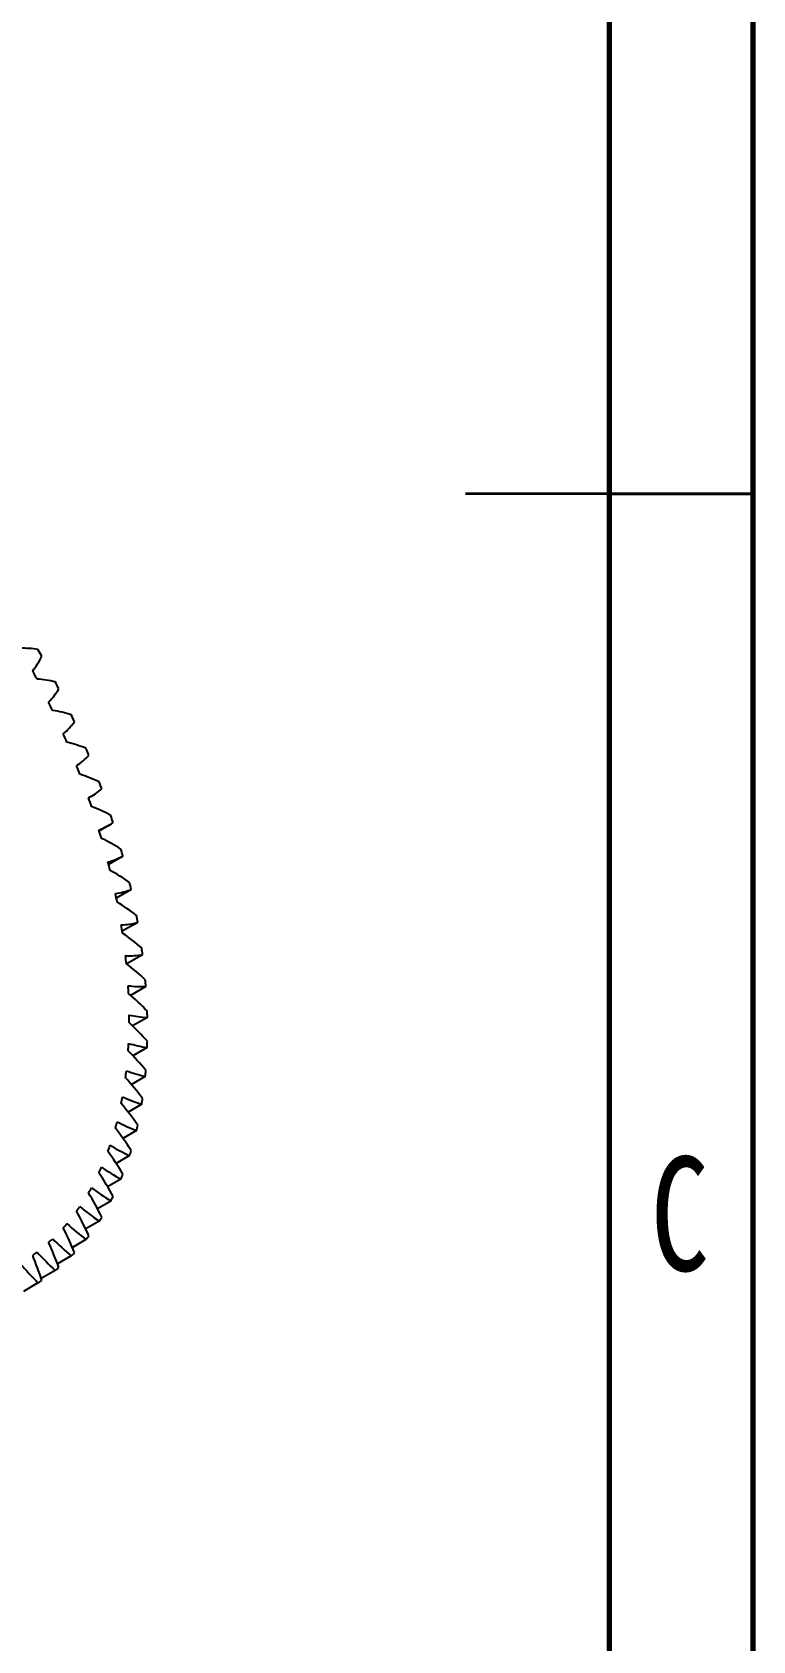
# Model space of a CAD drawing. Header units: millimetres. Extents: x 15 to 205, y 5 to 292.
# Drawn here: x 179.9 to 205, y 108.6 to 164.6 of the extents above; entities that cross this region are included whole.
import ezdxf

# ---------------------------------------------------------------- set-up
doc = ezdxf.new("R2010")
doc.units = ezdxf.units.MM
doc.styles.add('SLDTEXTSTYLE0', font='TXT', dxfattribs={"width": 0.75})

msp = doc.modelspace()

# ---------------------------------------------------------------- linework, layer by layer
at = {"color": 7, "linetype": 'Continuous', "lineweight": 70}
for p, q in [((205, 292), (205, 5)), ((200, 287), (200, 10))]:
    msp.add_line(p, q, dxfattribs=at)
at = {"color": 7, "linetype": 'Continuous', "lineweight": 35}
for p, q in [((205, 148.5), (195, 148.5)), ((200, 148.5), (205, 148.5))]:
    msp.add_line(p, q, dxfattribs=at)
at = {"color": 7, "linetype": 'Continuous', "lineweight": 25}
for p, q in [((181.889, 137.927), (181.984, 137.982)), ((182.261, 136.782), (182.613, 136.985)), ((183.085, 135.899), (182.587, 135.611)), ((183.371, 134.74), (182.855, 134.442)), ((183.599, 133.594), (183.062, 133.284)), ((183.77, 132.467), (183.217, 132.148)), ((183.882, 131.363), (183.352, 131.057)), ((183.935, 130.287), (183.423, 129.992)), ((183.929, 129.244), (183.432, 128.957)), ((183.863, 128.237), (183.378, 127.957)), ((183.738, 127.272), (183.262, 126.996)), ((183.555, 126.352), (183.085, 126.08)), ((183.314, 125.481), (182.848, 125.212)), ((183.017, 124.663), (182.552, 124.395)), ((182.664, 123.902), (182.199, 123.634)), ((182.257, 123.201), (181.789, 122.931)), ((181.798, 122.563), (181.325, 122.289)), ((180.732, 121.485), (180.241, 121.201)), ((181.289, 121.99), (180.808, 121.712)), ((180.129, 121.05), (179.625, 120.759))]:
    msp.add_line(p, q, dxfattribs=at)
for centre, radius, start, end in [((179.603, 139.532), 3.6, 81.59, 91.4563), ((177.346, 144.314), 3.26, 322.8586, 333.3989), ((150.514, 126.577), 33.91, 28.6865, 29.1478), ((151.504, 127.145), 32.249, 27.5431, 28.1224), ((179.826, 138.059), 4.008, 76.9331, 86.1174), ((178.32, 143.303), 2.988, 316.8419, 328.0129), ((150.77, 126.711), 33.621, 26.5133, 26.9772), ((151.871, 127.329), 31.837, 25.361, 25.9453), ((179.95, 136.538), 4.482, 72.6189, 81.1433), ((179.2, 142.272), 2.784, 310.5602, 322.2711), ((151.284, 126.957), 33.05, 24.3201, 24.7893), ((152.485, 127.609), 31.163, 23.1521, 23.7448), ((179.969, 134.982), 5.018, 68.6208, 76.5261), ((179.989, 141.238), 2.648, 304.0982, 316.2097), ((152.054, 127.29), 32.212, 22.094, 22.5713), ((153.336, 127.958), 30.243, 20.9034, 21.508), ((179.878, 133.404), 5.611, 64.9091, 72.2467), ((180.696, 140.214), 2.577, 297.561, 309.893), ((153.065, 127.682), 31.128, 19.8216, 20.3099), ((154.41, 128.349), 29.1, 18.6009, 19.2213), ((179.676, 131.822), 6.253, 61.4529, 68.2786), ((154.298, 128.103), 29.824, 17.4886, 17.9911), ((181.328, 139.213), 2.572, 291.0632, 303.4109), ((155.683, 128.756), 27.764, 16.2301, 16.8702), ((179.364, 130.25), 6.936, 58.2224, 64.5925), ((155.727, 128.527), 28.334, 15.0799, 15.5998), ((181.895, 138.247), 2.633, 284.7155, 296.8723), ((157.129, 129.152), 26.265, 13.7749, 14.4391), ((178.949, 128.707), 7.647, 55.1896, 61.1582), ((157.319, 128.927), 26.692, 12.5788, 13.1199), ((182.409, 137.327), 2.76, 278.6112, 290.3919), ((158.713, 129.512), 24.64, 11.2181, 11.9112), ((178.438, 127.209), 8.373, 52.3285, 57.9465), ((159.038, 129.278), 24.937, 9.9674, 10.5336), ((182.881, 136.459), 2.954, 272.8185, 284.0773), ((160.399, 129.817), 22.926, 8.5408, 9.268), ((177.842, 125.773), 9.101, 49.6154, 54.9296), ((160.844, 129.56), 23.11, 7.2259, 7.8215), ((183.321, 135.651), 3.215, 267.3781, 278.0165), ((162.148, 130.048), 21.162, 5.722, 6.4892), ((177.173, 124.415), 9.815, 47.0288, 52.0821), ((162.693, 129.758), 21.249, 4.3324, 4.9622), ((183.741, 134.906), 3.546, 262.3053, 272.2721), ((163.918, 130.191), 19.386, 2.7391, 3.5524), ((176.447, 123.148), 10.499, 44.5493, 49.3805), ((164.545, 129.86), 19.395, 1.263, 1.9324), ((184.15, 134.225), 3.944, 257.5961, 266.8799), ((165.671, 130.24), 17.632, 359.5668, 0.4332), ((175.679, 121.987), 11.138, 42.1592, 46.8037), ((167.367, 130.191), 15.935, 356.1782, 357.1051), ((184.553, 133.607), 4.408, 253.233, 261.8522), ((166.357, 129.86), 17.582, 357.9918, 358.7065), ((174.886, 120.941), 11.717, 39.8421, 44.3323), ((168.972, 130.047), 14.323, 352.5444, 353.5396), ((174.085, 120.019), 12.221, 37.5831, 41.9489), ((184.958, 133.049), 4.935, 249.1902, 257.1836), ((168.092, 129.758), 15.844, 354.4908, 355.2568), ((170.455, 129.817), 12.823, 348.6359, 349.7073), ((173.293, 119.227), 12.639, 35.3683, 39.6372), ((185.366, 132.547), 5.52, 245.4383, 252.856), ((169.714, 129.56), 14.21, 350.7307, 351.5543), ((171.79, 129.512), 11.453, 344.4236, 345.5787), ((185.777, 132.093), 6.156, 241.9465, 248.8439), ((171.193, 129.278), 12.704, 346.6819, 347.5694), ((172.524, 118.568), 12.96, 33.1843, 37.3824), ((172.957, 129.151), 10.231, 339.8813, 341.1267), ((171.793, 118.043), 13.176, 31.0185, 35.1706), ((186.19, 131.68), 6.833, 238.6846, 245.1182), ((172.507, 128.927), 11.344, 342.3163, 343.2734), ((173.946, 128.755), 9.165, 334.9891, 336.3293), ((171.112, 117.649), 13.281, 28.8584, 32.9886), ((186.598, 131.3), 7.541, 235.6244, 241.6488), ((173.638, 128.527), 10.144, 337.6104, 338.6416), ((174.75, 128.349), 8.264, 329.7382, 331.1741), ((186.995, 130.943), 8.266, 232.7395, 238.4061), ((175.372, 127.957), 7.529, 324.1354, 325.6633), ((187.37, 130.601), 8.994, 230.006, 235.3622), ((170.49, 117.383), 13.273, 26.6918, 30.8237), ((174.578, 128.103), 9.112, 332.5488, 333.6564), ((169.934, 117.238), 13.151, 24.5063, 28.6636), ((175.325, 127.681), 8.254, 327.1294, 328.3124), ((176.112, 127.328), 6.556, 312.0121, 313.6877), ((188.007, 129.93), 10.401, 224.9081, 229.7696), ((175.821, 127.608), 6.96, 318.209, 319.8191), ((169.447, 117.206), 12.92, 22.2891, 26.4959), ((187.711, 130.266), 9.711, 227.4021, 232.4913), ((175.884, 127.289), 7.571, 321.3686, 322.6218), ((176.267, 127.144), 6.315, 305.6227, 307.3407), ((168.684, 117.441), 12.153, 17.7059, 22.0879), ((188.242, 129.588), 11.047, 222.5058, 227.1757), ((169.031, 117.277), 12.585, 20.027, 24.3083), ((176.269, 126.956), 7.062, 315.3063, 316.6191), ((188.402, 129.234), 11.636, 220.1789, 224.6899), ((176.5, 126.71), 6.724, 309.0075, 310.3639), ((176.601, 126.575), 6.555, 302.5607, 303.9402)]:
    msp.add_arc(centre, radius, start, end, dxfattribs=at)

# ---------------------------------------------------------------- texts
at = {"color": 7, "linetype": 'Continuous', "lineweight": 0, "insert": (202.459, 125.446), "char_height": 3.969, "attachment_point": 2, "style": 'SLDTEXTSTYLE0'}
msp.add_mtext('C', dxfattribs=at)

doc.saveas('drawing.dxf')
